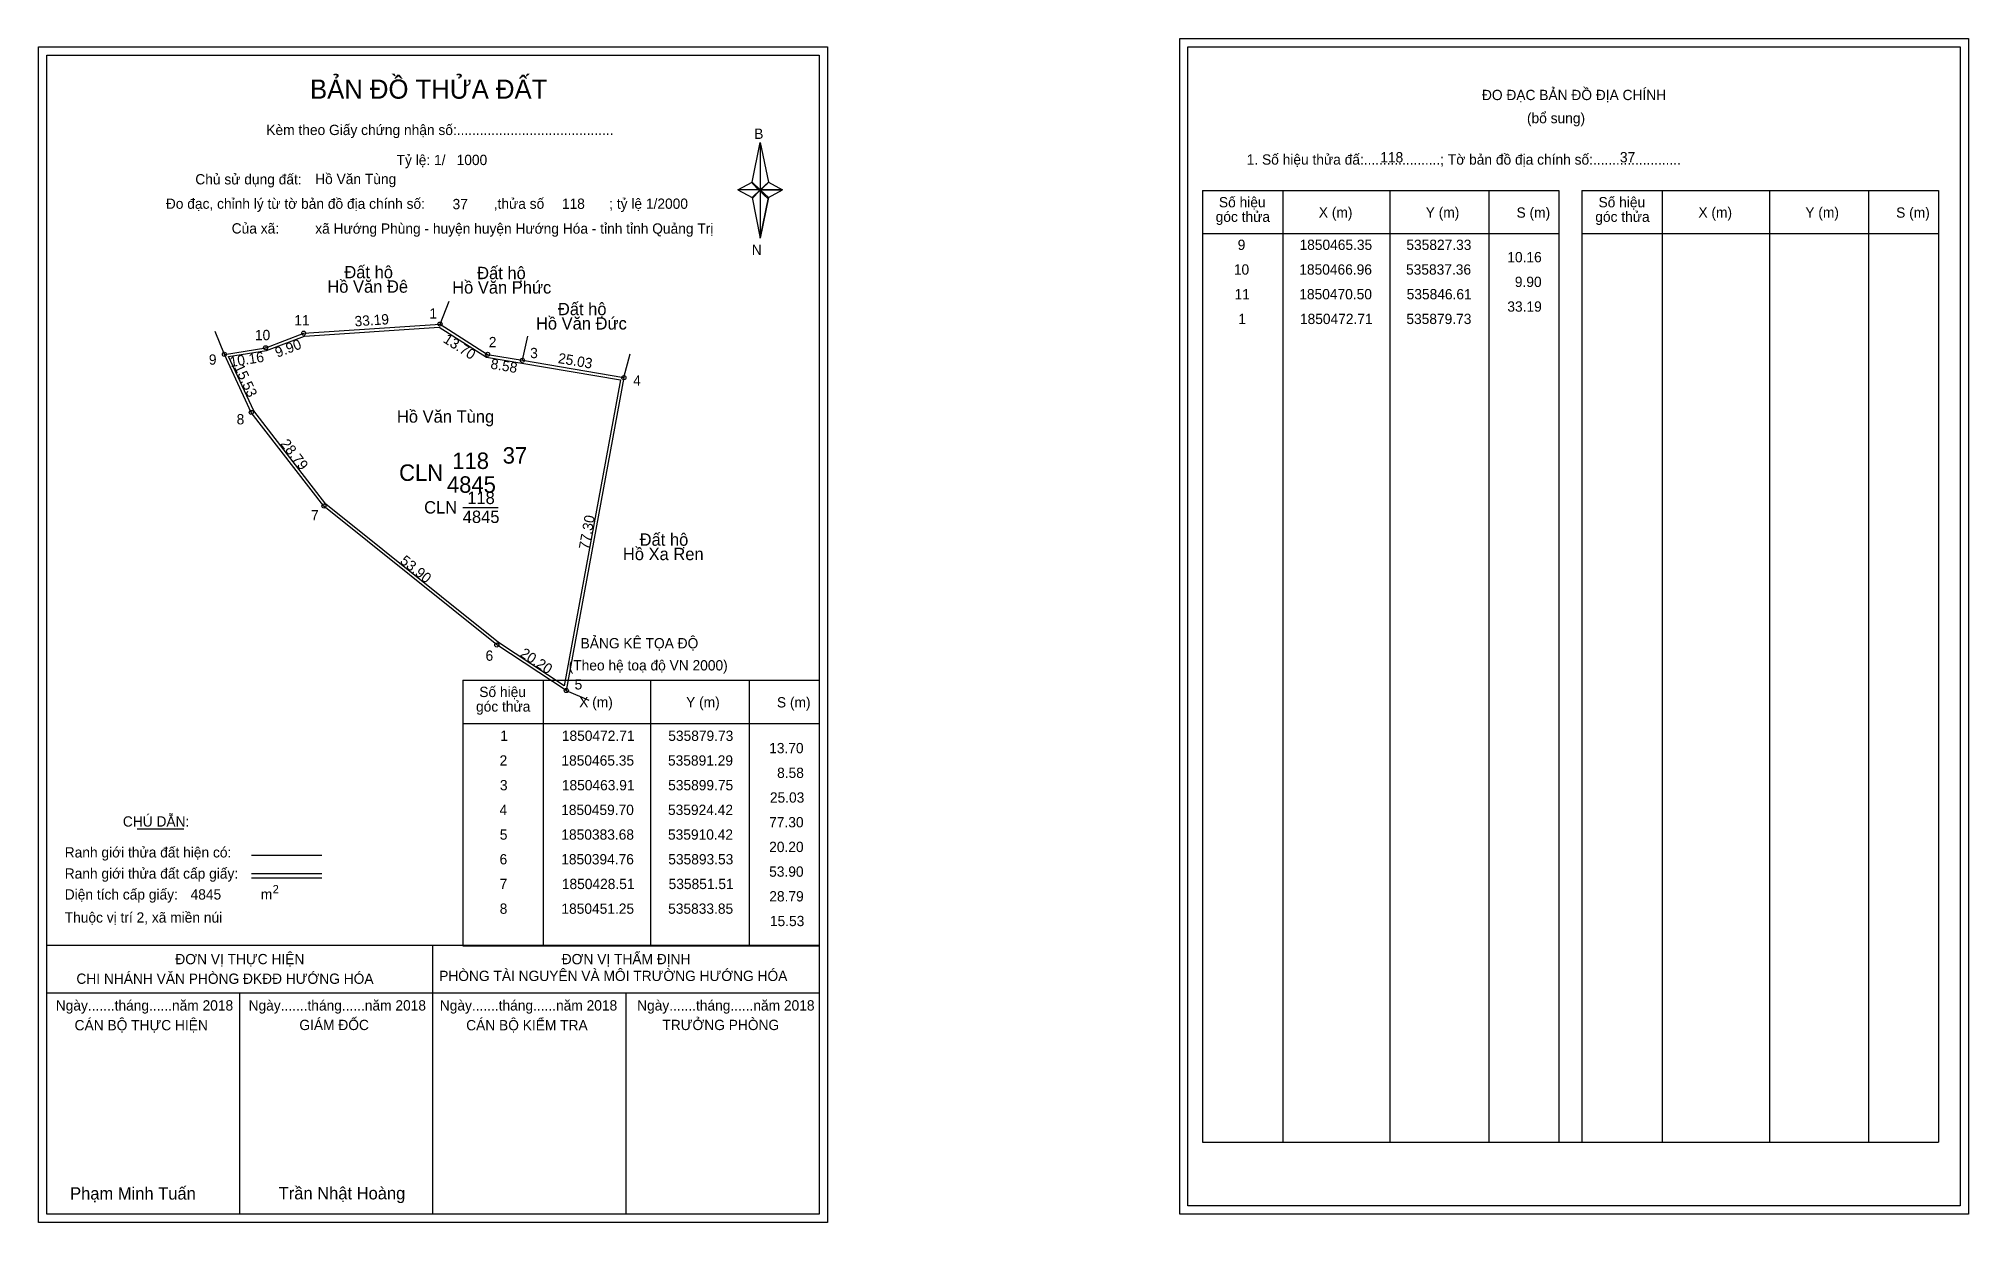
# Model space of a CAD drawing. Extents: x 535782 to 536251, y 1850254 to 1850542.
import ezdxf

# ---------------------------------------------------------------- set-up
doc = ezdxf.new("R2010")
doc.units = 0
for name, color, linetype in [('Level 1', 7, 'Continuous'), ('Level 10', 7, 'Continuous'), ('Level 11', 7, 'Continuous'), ('Level 13', 7, 'Continuous'), ('Level 2', 7, 'Continuous'), ('Level 27', 7, 'Continuous'), ('Level 3', 7, 'Continuous'), ('Level 36', 7, 'Continuous'), ('Level 4', 7, 'Continuous'), ('Level 49', 7, 'Continuous'), ('Level 5', 7, 'Continuous'), ('Level 53', 7, 'Continuous'), ('Level 55', 7, 'Continuous'), ('Level 6', 7, 'Continuous'), ('Level 63', 7, 'Continuous'), ('Level 7', 7, 'Continuous'), ('Level 9', 7, 'Continuous')]:
    doc.layers.add(name, color=color, linetype=linetype)

msp = doc.modelspace()

# ---------------------------------------------------------------- linework, layer by layer
at = {"layer": 'Level 1'}
for p, q in [((536061.49, 1850540.06), (536061.49, 1850540.06)), ((535784.17, 1850538.06), (535784.17, 1850538.06)), ((535955.59, 1850507.18), (535957.56, 1850516.82)), ((535957.56, 1850516.82), (535957.56, 1850505.29)), ((535957.56, 1850516.82), (535959.53, 1850507.18)), ((535952.15, 1850505.29), (535955.59, 1850507.18)), ((535955.59, 1850507.18), (535957.56, 1850505.29)), ((535957.41, 1850505.07), (535955.59, 1850506.96)), ((535959.38, 1850506.96), (535957.41, 1850505.07)), ((535957.41, 1850505.07), (535959.38, 1850506.96)), ((535959.53, 1850507.18), (535957.56, 1850505.29)), ((535957.56, 1850505.29), (535955.59, 1850503.45)), ((535957.41, 1850505.07), (535955.59, 1850503.23)), ((535955.59, 1850503.23), (535957.41, 1850505.07)), ((535955.59, 1850503.45), (535957.56, 1850493.59)), ((535959.38, 1850503.23), (535957.41, 1850505.07)), ((535957.56, 1850505.29), (535957.56, 1850493.59)), ((535957.56, 1850505.29), (535962.97, 1850505.29)), ((535957.56, 1850505.29), (535959.53, 1850503.45)), ((535959.53, 1850503.45), (535957.56, 1850493.59)), ((535959.53, 1850503.45), (535962.97, 1850505.29)), ((536065.03, 1850505.2), (536151.63, 1850505.2)), ((536084.62, 1850273.94), (536084.62, 1850505.2)), ((536110.69, 1850273.94), (536110.69, 1850505.2)), ((536134.66, 1850505.2), (536134.66, 1850273.94)), ((536151.63, 1850505.2), (536151.63, 1850273.94)), ((536157.28, 1850505.2), (536243.89, 1850505.2)), ((536176.87, 1850273.94), (536176.87, 1850505.2)), ((536202.95, 1850273.94), (536202.95, 1850505.2)), ((536226.92, 1850505.2), (536226.92, 1850273.94)), ((536243.89, 1850505.2), (536243.89, 1850273.94)), ((536065.03, 1850494.68), (536151.63, 1850494.68)), ((536157.28, 1850494.68), (536243.89, 1850494.68)), ((535885.27, 1850386.23), (535971.87, 1850386.23)), ((535904.86, 1850321.71), (535904.86, 1850386.23)), ((535930.93, 1850321.71), (535930.93, 1850386.23)), ((535954.9, 1850386.23), (535954.9, 1850321.71)), ((535885.27, 1850375.7), (535971.87, 1850375.7)), ((535806.09, 1850350.12), (535817.49, 1850350.12)), ((535833.95, 1850343.72), (535850.97, 1850343.72)), ((535833.95, 1850339.27), (535850.97, 1850339.27)), ((535833.95, 1850338.18), (535850.97, 1850338.18)), ((535891, 1850321.71), (535784.17, 1850321.71)), ((535971.87, 1850321.71), (535867.03, 1850321.71)), ((535878.02, 1850256.48), (535878.02, 1850321.71)), ((535885.27, 1850321.7), (535971.87, 1850321.7)), ((535971.87, 1850310.16), (535784.17, 1850310.16)), ((535831.09, 1850256.48), (535831.09, 1850310.16)), ((535924.94, 1850256.48), (535924.94, 1850310.16)), ((536065.03, 1850273.94), (536243.89, 1850273.94)), ((536249.19, 1850258.48), (536249.19, 1850258.48)), ((535971.87, 1850256.48), (535971.87, 1850256.48))]:
    msp.add_line(p, q, dxfattribs=at)
for points in [[(535955.59, 1850507.18), (535957.56, 1850516.82), (535957.56, 1850505.29)], [(535957.56, 1850505.29), (535959.53, 1850507.18), (535962.97, 1850505.29)], [(535952.15, 1850505.29), (535955.59, 1850503.45), (535957.56, 1850505.29)], [(535957.56, 1850505.29), (535957.56, 1850493.59), (535959.53, 1850503.45)]]:
    msp.add_lwpolyline(points, close=True, dxfattribs=at)
at = {"layer": 'Level 10'}
for points in [[(535924.42, 1850459.7), (535910.42, 1850383.68), (535893.53, 1850394.76), (535851.51, 1850428.51), (535833.85, 1850451.25), (535827.33, 1850465.35), (535837.36, 1850466.96), (535846.61, 1850470.5), (535879.73, 1850472.71), (535891.29, 1850465.35), (535899.75, 1850463.91)], [(535923.6, 1850459.13), (535909.92, 1850384.84), (535893.94, 1850395.33), (535852.01, 1850429), (535834.45, 1850451.62), (535828.35, 1850464.81), (535837.54, 1850466.28), (535846.76, 1850469.81), (535879.55, 1850472), (535891.03, 1850464.68), (535899.63, 1850463.22)]]:
    msp.add_lwpolyline(points, close=True, dxfattribs=at)
at = {"layer": 'Level 11'}
for centre in [(535846.61, 1850470.5), (535879.73, 1850472.71), (535827.33, 1850465.35), (535837.36, 1850466.96), (535891.29, 1850465.35), (535899.75, 1850463.91), (535924.42, 1850459.7), (535924.42, 1850459.7), (535833.85, 1850451.25), (535851.51, 1850428.51), (535893.53, 1850394.76), (535910.42, 1850383.68)]:
    msp.add_circle(centre, 0.5, dxfattribs=at)
at = {"layer": 'Level 27'}
for p, q in [((535879.73, 1850472.71), (535881.99, 1850478.27)), ((535827.33, 1850465.35), (535825.11, 1850470.92)), ((535899.75, 1850463.91), (535901.1, 1850469.76)), ((535924.42, 1850459.7), (535925.94, 1850465.5)), ((535910.42, 1850383.68), (535915.94, 1850381.32))]:
    msp.add_line(p, q, dxfattribs=at)
at = {"layer": 'Level 3'}
for p, q in [((536065.03, 1850505.2), (536065.03, 1850273.94)), ((536157.28, 1850505.2), (536157.28, 1850273.94)), ((535885.27, 1850386.23), (535885.27, 1850321.71))]:
    msp.add_line(p, q, dxfattribs=at)
at = {"layer": 'Level 63'}
for points in [[(535782.17, 1850540.06), (535973.87, 1850540.06), (535973.87, 1850254.48), (535782.17, 1850254.48)], [(536059.5, 1850542.06), (536251.2, 1850542.06), (536251.2, 1850256.48), (536059.5, 1850256.48)], [(536061.5, 1850540.06), (536249.2, 1850540.06), (536249.2, 1850258.48), (536061.5, 1850258.48)], [(535784.17, 1850538.06), (535971.87, 1850538.06), (535971.87, 1850256.48), (535784.17, 1850256.48)]]:
    msp.add_lwpolyline(points, close=True, dxfattribs=at)
at = {"layer": 'Level 9'}
msp.add_line((535885.26, 1850428.19), (535893.84, 1850428.19), dxfattribs=at)

# ---------------------------------------------------------------- texts
at = {"layer": 'Level 1'}
for s, height, p in [('BẢN ĐỒ THỬA ĐẤT', 4.6657, (535848.14, 1850527.46)), ('ĐO ĐẠC BẢN ĐỒ ĐỊA CHÍNH', 2.5, (536132.97, 1850527.12)), ('Kèm theo Giấy chứng nhận số:.........................................', 2.5, (535837.52, 1850518.63)), ('(bổ sung)', 2.5, (536143.91, 1850521.5)), ('B', 2.5, (535956.1, 1850517.69)), ('1. Số hiệu thửa đấ:....................; Tờ bản đồ địa chính số:.......................', 2.5, (536075.8, 1850511.44)), ('Chủ sử dụng đất:', 2.5, (535820.26, 1850506.64)), ('Đo đạc, chỉnh lý từ tờ bản đồ địa chính số:                  ,thửa số                 ; tỷ lệ 1/2000', 2.5, (535813.1, 1850500.71)), ('Số hiệu', 2.5, (536069.04, 1850501.07)), ('Số hiệu', 2.5, (536161.3, 1850501.07)), ('Của xã:', 2.5, (535829.1, 1850494.71)), ('góc thửa', 2.5, (536068.25, 1850497.54)), ('X (m)', 2.5, (536093.32, 1850498.6)), ('Y (m)', 2.5, (536119.3, 1850498.6)), ('S (m)', 2.5, (536141.38, 1850498.55)), ('góc thửa', 2.5, (536160.51, 1850497.54)), ('X (m)', 2.5, (536185.58, 1850498.6)), ('Y (m)', 2.5, (536211.56, 1850498.6)), ('S (m)', 2.5, (536233.64, 1850498.55)), ('N', 2.5, (535955.5, 1850489.52)), ('BẢNG KÊ TỌA ĐỘ', 2.5, (535913.9, 1850393.93)), ('(Theo hệ toạ độ VN 2000)', 2.5, (535911, 1850388.57)), ('Số hiệu', 2.5, (535889.28, 1850382.1)), ('góc thửa', 2.5, (535888.49, 1850378.57)), ('X (m)', 2.5, (535913.56, 1850379.62)), ('Y (m)', 2.5, (535939.54, 1850379.62)), ('S (m)', 2.5, (535961.62, 1850379.57)), ('CHÚ DẪN:', 2.5, (535802.65, 1850350.63)), ('Ranh giới thửa đất hiện có:', 2.5, (535788.52, 1850343.13)), ('Ranh giới thửa đất cấp giấy:', 2.5, (535788.52, 1850337.99)), ('Diện tích cấp giấy:', 2.5, (535788.52, 1850332.91)), ('m', 2.5, (535836.17, 1850332.93)), ('2', 2, (535839.07, 1850334.44)), ('Thuộc vị trí 2, xã miền núi', 2.5, (535788.52, 1850327.31)), ('ĐƠN VỊ THỰC HIỆN', 2.5, (535815.4, 1850317.19)), ('ĐƠN VỊ THẨM ĐỊNH', 2.5, (535909.31, 1850317.19)), ('CHI NHÁNH VĂN PHÒNG ĐKĐĐ HƯỚNG HÓA', 2.5, (535791.36, 1850312.43)), ('PHÒNG TÀI NGUYÊN VÀ MÔI TRƯỜNG HƯỚNG HÓA', 2.5, (535879.53, 1850313.12)), ('Ngày.......tháng......năm 2018', 2.5, (535786.34, 1850305.95)), ('Ngày.......tháng......năm 2018', 2.5, (535833.21, 1850305.95)), ('Ngày.......tháng......năm 2018', 2.5, (535879.68, 1850305.95)), ('Ngày.......tháng......năm 2018', 2.5, (535927.64, 1850305.95)), ('CÁN BỘ THỰC HIỆN', 2.5, (535790.92, 1850301.14)), ('GIÁM ĐỐC', 2.5, (535845.55, 1850301.2)), ('CÁN BỘ KIỂM TRA', 2.5, (535886.09, 1850301.14)), ('TRƯỞNG PHÒNG', 2.5, (535933.78, 1850301.2)), ('Phạm Minh Tuấn', 3, (535789.83, 1850260.02)), ('Trần Nhật Hoàng', 3, (535840.52, 1850260.07))]:
    msp.add_text(s, height=height, dxfattribs=at).set_placement(p)
at = {"layer": 'Level 11'}
msp.add_text('Tỷ lệ: 1/', height=2.5, dxfattribs=at).set_placement((535869.18, 1850511.32))
at = {"layer": 'Level 13'}
for s, p in [('118', (535886.35, 1850428.99)), ('CLN', (535875.87, 1850426.69)), ('4845', (535885.26, 1850424.39))]:
    msp.add_text(s, height=3, dxfattribs=at).set_placement(p)
at = {"layer": 'Level 2'}
msp.add_text('Hồ Văn Tùng', height=3, dxfattribs=at).set_placement((535869.26, 1850448.76))
at = {"layer": 'Level 3'}
msp.add_text('CLN ', height=4, dxfattribs=at).set_placement((535869.79, 1850434.62))
at = {"layer": 'Level 36'}
for s, p in [('Hồ Văn Đê', (535852.34, 1850480.33)), ('Đất hộ', (535856.48, 1850483.83)), ('Hồ Văn Phức', (535882.68, 1850480.12)), ('Đất hộ', (535888.75, 1850483.62)), ('Hồ Văn Đức', (535903.05, 1850471.37)), ('Đất hộ', (535908.38, 1850474.87)), ('Hồ Xa Ren', (535924.18, 1850415.36)), ('Đất hộ', (535928.25, 1850418.86))]:
    msp.add_text(s, height=3, dxfattribs=at).set_placement(p)
at = {"layer": 'Level 4'}
msp.add_text('118', height=4, dxfattribs=at).set_placement((535882.71, 1850437.51))
at = {"layer": 'Level 49'}
for s, rotation, p in [('33.19', 3.8175, (535859.05, 1850472.13)), ('13.70', 327.516, (535880.29, 1850468.44)), ('10.16', 9.1192, (535828.84, 1850462.25)), ('9.90', 20.942, (535840.21, 1850464.52)), ('25.03', 350.3156, (535908.28, 1850463.27)), ('15.53', 294.8164, (535829.64, 1850462.27)), ('8.58', 350.3401, (535891.88, 1850461.9)), ('28.79', 307.8331, (535840.81, 1850443.59)), ('77.30', 79.5652, (535915.89, 1850417.81)), ('53.90', 321.229, (535869.83, 1850414.82)), ('20.20', 326.7347, (535898.99, 1850392.13))]:
    msp.add_text(s, height=2.5, rotation=rotation, dxfattribs=at).set_placement(p)
at = {"layer": 'Level 5'}
msp.add_text('4845', height=4, dxfattribs=at).set_placement((535881.41, 1850431.73))
at = {"layer": 'Level 53'}
for s, p in [('9', (536073.6, 1850490.72)), ('1850465.35', (536088.63, 1850490.72)), ('535827.33', (536114.6, 1850490.72)), ('10.16', (536139.13, 1850487.72)), ('10', (536072.67, 1850484.72)), ('1850466.96', (536088.57, 1850484.72)), ('535837.36', (536114.52, 1850484.72)), ('9.90', (536140.96, 1850481.72)), ('11', (536072.83, 1850478.72)), ('1850470.50', (536088.57, 1850478.72)), ('535846.61', (536114.67, 1850478.72)), ('1', (536073.75, 1850472.72)), ('1850472.71', (536088.73, 1850472.72)), ('535879.73', (536114.6, 1850472.72)), ('33.19', (536139.14, 1850475.72)), ('1', (535894.36, 1850371.45)), ('1850472.71', (535909.34, 1850371.45)), ('535879.73', (535935.21, 1850371.45)), ('13.70', (535959.73, 1850368.45)), ('2', (535894.21, 1850365.45)), ('1850465.35', (535909.24, 1850365.45)), ('535891.29', (535935.14, 1850365.45)), ('3', (535894.29, 1850359.45)), ('1850463.91', (535909.34, 1850359.45)), ('535899.75', (535935.18, 1850359.45)), ('8.58', (535961.66, 1850362.45)), ('25.03', (535959.91, 1850356.45)), ('4', (535894.2, 1850353.45)), ('1850459.70', (535909.18, 1850353.45)), ('535924.42', (535935.14, 1850353.45)), ('77.30', (535959.73, 1850350.45)), ('5', (535894.26, 1850347.45)), ('1850383.68', (535909.22, 1850347.45)), ('535910.42', (535935.14, 1850347.45)), ('6', (535894.21, 1850341.45)), ('1850394.76', (535909.19, 1850341.45)), ('535893.53', (535935.21, 1850341.45)), ('20.20', (535959.73, 1850344.45)), ('7', (535894.22, 1850335.45)), ('1850428.51', (535909.34, 1850335.45)), ('535851.51', (535935.29, 1850335.45)), ('53.90', (535959.73, 1850338.45)), ('28.79', (535959.76, 1850332.45)), ('8', (535894.24, 1850329.45)), ('1850451.25', (535909.24, 1850329.45)), ('535833.85', (535935.18, 1850329.45)), ('15.53', (535959.91, 1850326.45))]:
    msp.add_text(s, height=2.5, dxfattribs=at).set_placement(p)
at = {"layer": 'Level 55'}
for s, height, p in [('11', 0.4, (535846.35, 1850470.5)), ('110', 0.11, (535846.49, 1850470.39)), ('110', 0.11, (535846.49, 1850470.39)), ('110', 0.11, (535879.61, 1850472.6)), ('102', 0.11, (535879.61, 1850472.6)), ('110', 0.11, (535879.61, 1850472.6)), ('1', 0.4, (535879.62, 1850472.71)), ('9', 0.4, (535827.19, 1850465.35)), ('110', 0.11, (535827.21, 1850465.24)), ('110', 0.11, (535827.21, 1850465.24)), ('0', 0.11, (535827.29, 1850465.24)), ('0', 0.11, (535827.29, 1850465.24)), ('10', 0.4, (535837.08, 1850466.96)), ('110', 0.11, (535837.24, 1850466.85)), ('110', 0.11, (535837.24, 1850466.85)), ('2', 0.4, (535891.15, 1850465.35)), ('102', 0.11, (535891.17, 1850465.24)), ('102', 0.11, (535899.63, 1850463.8)), ('3', 0.4, (535899.63, 1850463.91)), ('111', 0.11, (535899.64, 1850463.8)), ('4', 0.4, (535924.28, 1850459.7)), ('116', 0.11, (535924.3, 1850459.59)), ('111', 0.11, (535924.31, 1850459.59)), ('8', 0.4, (535833.72, 1850451.25)), ('0', 0.11, (535833.81, 1850451.14)), ('0', 0.11, (535833.81, 1850451.14)), ('7', 0.4, (535851.38, 1850428.51)), ('0', 0.11, (535851.47, 1850428.4)), ('0', 0.11, (535851.47, 1850428.4)), ('6', 0.4, (535893.39, 1850394.76)), ('0', 0.11, (535893.49, 1850394.65)), ('0', 0.11, (535893.49, 1850394.65)), ('5', 0.4, (535910.29, 1850383.68)), ('116', 0.11, (535910.3, 1850383.57)), ('0', 0.11, (535910.38, 1850383.57)), ('0', 0.11, (535910.38, 1850383.57))]:
    msp.add_text(s, height=height, dxfattribs=at).set_placement(p)
at = {"layer": 'Level 6'}
for s, p in [('1000', (535883.77, 1850511.34)), ('118', (536108.25, 1850511.98)), ('37', (536166.5, 1850512)), ('Hồ Văn Tùng', (535849.39, 1850506.71)), ('37', (535882.78, 1850500.62)), ('118', (535909.35, 1850500.7)), ('xã Hướng Phùng - huyện huyện Hướng Hóa - tỉnh tỉnh Quảng Trị', (535849.41, 1850494.67)), ('4845', (535819.11, 1850332.91))]:
    msp.add_text(s, height=2.5, dxfattribs=at).set_placement(p)
at = {"layer": 'Level 7'}
msp.add_text('37', height=4, dxfattribs=at).set_placement((535894.97, 1850438.81))
at = {"layer": 'Level 9'}
for s, p in [('11', (535844.3, 1850472.38)), ('1', (535877.16, 1850474.05)), ('10', (535834.75, 1850468.8)), ('2', (535891.59, 1850467.09)), ('9', (535823.55, 1850462.84)), ('3', (535901.64, 1850464.43)), ('4', (535926.68, 1850457.75)), ('8', (535830.3, 1850448.34)), ('7', (535848.39, 1850425.02)), ('6', (535890.8, 1850390.92)), ('5', (535912.44, 1850383.94))]:
    msp.add_text(s, height=2.5, dxfattribs=at).set_placement(p)

doc.saveas('drawing.dxf')
